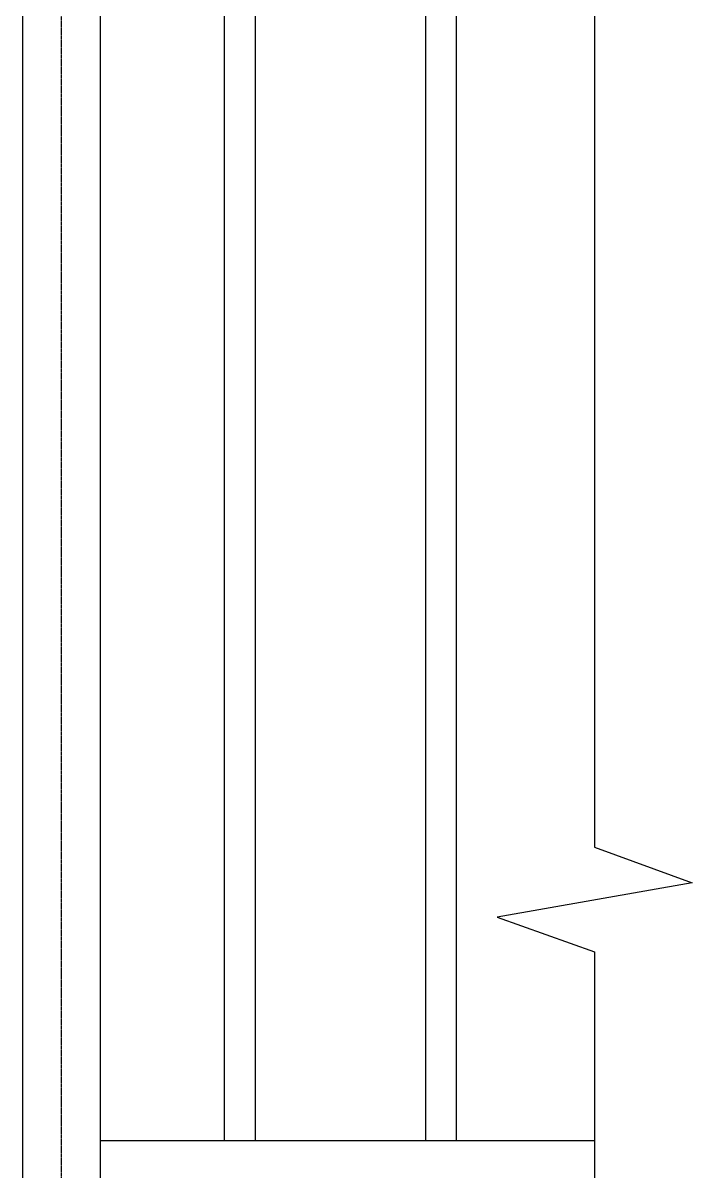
# Model space of a CAD drawing. Extents: x 1332 to 175445, y 256143 to 386027.
# Drawn here: x 89493 to 89925, y 273216 to 273958 of the extents above; entities that cross this region are included whole.
import ezdxf

# ---------------------------------------------------------------- set-up
doc = ezdxf.new("R2010")
doc.units = 0
doc.header["$LTSCALE"] = 10
doc.header["$MEASUREMENT"] = 0
doc.linetypes.add('DOTE', pattern=[2.42, 2, -0.2, 0.02, -0.2])
for name, color, linetype in [('00-Palm-道路中线', 1, 'DOTE'), ('00-填充', 8, 'Continuous'), ('DIM_SYMB', 3, 'Continuous')]:
    doc.layers.add(name, color=color, linetype=linetype)

msp = doc.modelspace()

# ---------------------------------------------------------------- linework, layer by layer
at = {"layer": '00-Palm-道路中线', "ltscale": 0.1}
msp.add_lwpolyline([(89518.17, 272914.78), (89518.17, 274482.86)], dxfattribs=at)
at = {"layer": '00-填充', "color": 8}
for p, q in [((89493.17, 273105.56), (89493.17, 274305.56)), ((89543.17, 273105.56), (89543.17, 274275.56)), ((89623.17, 274275.56), (89623.17, 273235.56)), ((89643.17, 274275.56), (89643.17, 273235.56)), ((89753.17, 274275.56), (89753.17, 273235.56)), ((89773.17, 274275.56), (89773.17, 273235.56)), ((89543.17, 273235.56), (89862.48, 273235.56)), ((89558.17, 273235.56), (89862.48, 273235.56))]:
    msp.add_line(p, q, dxfattribs=at)
at = {"layer": 'DIM_SYMB'}
msp.add_lwpolyline([(89862.48, 274385.56), (89862.48, 273424.99), (89925.48, 273402.06), (89799.48, 273379.84), (89862.48, 273357.49), (89862.48, 272396.91)], dxfattribs=at)

doc.saveas('drawing.dxf')
